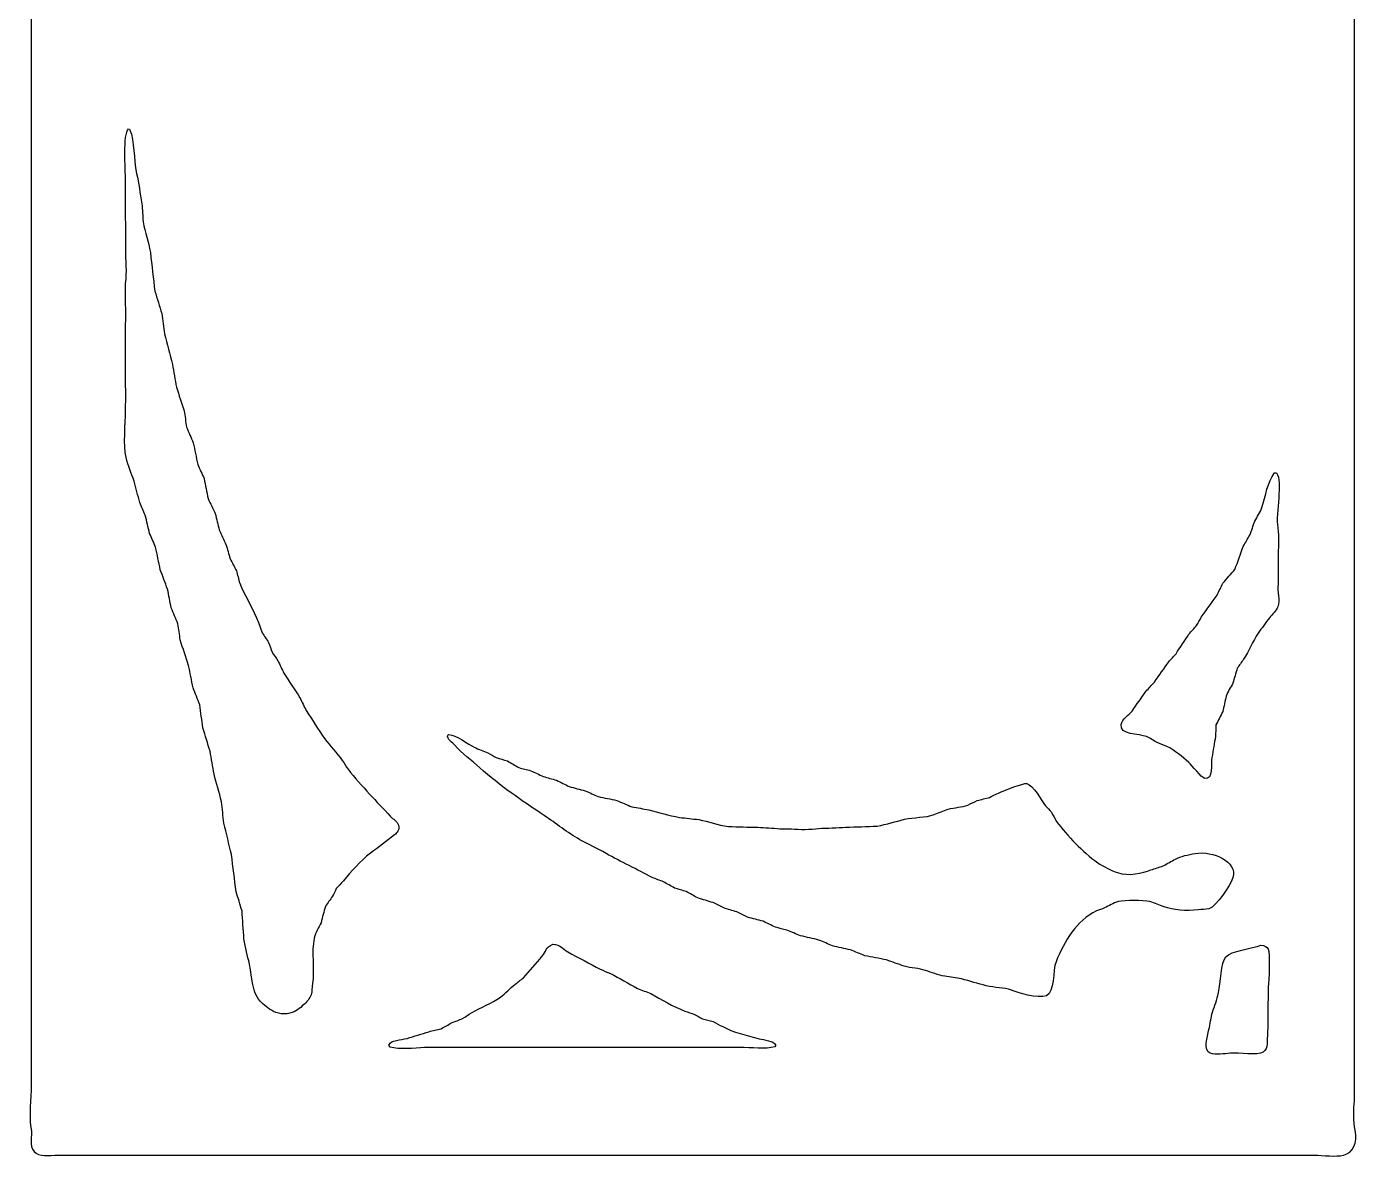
# Model space of a CAD drawing. Header units: centimetres. Extents: x 1.5 to 6, y -9 to 9.
# Drawn here: x 1.496 to 6.033, y -9.005 to -5.15 of the extents above; entities that cross this region are included whole.
import ezdxf

# ---------------------------------------------------------------- set-up
doc = ezdxf.new("R2010")
doc.units = ezdxf.units.CM
doc.header["$MEASUREMENT"] = 0
doc.layers.add('layer 1', color=7, linetype='Continuous')

msp = doc.modelspace()

# ---------------------------------------------------------------- linework, layer by layer
at = {"layer": 'layer 1', "color": 250}
for points, knots in [([(1.55539, 9.00077), (2.66767, 9.00027), (3.7987, 8.99838), (4.91831, 8.99838), (4.91831, 8.99838), (5.19152, 8.99838), (5.46481, 8.99838), (5.73802, 8.99838), (5.73802, 8.99838), (5.80322, 8.99864), (5.86845, 8.99891), (5.93365, 8.99917), (5.93365, 8.99917), (5.96712, 9.00377), (6.00047, 8.99846), (6.01421, 8.98243), (6.01421, 8.98243), (6.02938, 8.96472), (6.02784, 8.92939), (6.02306, 8.90188), (6.02306, 8.90188), (6.02335, 8.85776), (6.02365, 8.81363), (6.02394, 8.7695), (6.02394, 8.7695), (6.02394, 8.57813), (6.02394, 8.3867), (6.02394, 8.19532), (6.02394, 8.19532), (6.02394, 7.45348), (6.02394, 6.71142), (6.02394, 5.96957), (6.02394, 5.96957), (6.02394, 3.10545), (6.02394, 0.24263), (6.02394, -2.61363), (6.02394, -2.61363), (6.02394, -4.24195), (6.02394, -5.86423), (6.02394, -7.48858), (6.02394, -7.48858), (6.02394, -7.8716), (6.02394, -8.25473), (6.02394, -8.63774), (6.02394, -8.63774), (6.02394, -8.69569), (6.02394, -8.75365), (6.02394, -8.81159), (6.02394, -8.81159), (6.01868, -8.8429), (6.02048, -8.88223), (6.02571, -8.91207), (6.02571, -8.91207), (6.03332, -8.95546), (6.02056, -8.98884), (5.98588, -8.9974), (5.98588, -8.9974), (5.96028, -9.00372), (5.91661, -8.9974), (5.88585, -8.9974), (5.88585, -8.9974), (5.8112, -8.9974), (5.73654, -8.9974), (5.66189, -8.9974), (5.66189, -8.9974), (5.41966, -8.9974), (5.17736, -8.9974), (4.93513, -8.9974), (4.93513, -8.9974), (4.14914, -8.9974), (3.36292, -8.9974), (2.57693, -8.9974), (2.57693, -8.9974), (2.31346, -8.9974), (2.04991, -8.9974), (1.78644, -8.9974), (1.78644, -8.9974), (1.72595, -8.9974), (1.66545, -8.9974), (1.60497, -8.9974), (1.60497, -8.9974), (1.57066, -8.99745), (1.53893, -9.00482), (1.52176, -8.98464), (1.52176, -8.98464), (1.50356, -8.96327), (1.51658, -8.93562), (1.51113, -8.9033), (1.51113, -8.9033), (1.50317, -8.85604), (1.51202, -8.80871), (1.51202, -8.75816), (1.51202, -8.75816), (1.51202, -8.55642), (1.51202, -8.35462), (1.51202, -8.15288), (1.51202, -8.15288), (1.51202, -7.36957), (1.51202, -6.58603), (1.51202, -5.80272), (1.51202, -5.80272), (1.51202, -4.10401), (1.51202, -2.40479), (1.51202, -0.70607), (1.51202, -0.70607), (1.51143, -0.68348), (1.51084, -0.66088), (1.51025, -0.63829), (1.51025, -0.63829), (1.507, -0.62766), (1.50376, -0.61702), (1.50051, -0.60639), (1.50051, -0.60639), (1.50405, -0.59443), (1.50759, -0.58246), (1.51113, -0.5705), (1.51113, -0.5705), (1.51143, -0.55057), (1.51172, -0.53063), (1.51202, -0.51069), (1.51202, -0.51069), (1.51202, -0.43813), (1.51202, -0.36554), (1.51202, -0.29298), (1.51202, -0.29298), (1.51202, -0.00778), (1.51202, 0.2775), (1.51202, 0.56271), (1.51202, 0.56271), (1.51202, 1.44755), (1.51202, 2.33265), (1.51202, 3.21749), (1.51202, 3.21749), (1.51202, 4.68576), (1.51202, 6.15447), (1.51202, 7.62274), (1.51202, 7.62274), (1.51202, 7.96934), (1.51202, 8.31604), (1.51202, 8.66264), (1.51202, 8.66264), (1.51202, 8.70809), (1.51202, 8.75356), (1.51202, 8.79901), (1.51202, 8.79901), (1.50755, 8.82604), (1.50656, 8.85568), (1.51113, 8.88274), (1.51113, 8.88274), (1.51883, 8.92823), (1.49622, 8.97396), (1.53326, 8.99439), (1.53326, 8.99439), (1.54064, 8.99652), (1.54802, 8.99864), (1.55539, 9.00077)], [0, 0, 0, 0, 0.025, 0.025, 0.025, 0.025, 0.05, 0.05, 0.05, 0.05, 0.075, 0.075, 0.075, 0.075, 0.1, 0.1, 0.1, 0.1, 0.125, 0.125, 0.125, 0.125, 0.15, 0.15, 0.15, 0.15, 0.175, 0.175, 0.175, 0.175, 0.2, 0.2, 0.2, 0.2, 0.225, 0.225, 0.225, 0.225, 0.25, 0.25, 0.25, 0.25, 0.275, 0.275, 0.275, 0.275, 0.3, 0.3, 0.3, 0.3, 0.325, 0.325, 0.325, 0.325, 0.35, 0.35, 0.35, 0.35, 0.375, 0.375, 0.375, 0.375, 0.4, 0.4, 0.4, 0.4, 0.425, 0.425, 0.425, 0.425, 0.45, 0.45, 0.45, 0.45, 0.475, 0.475, 0.475, 0.475, 0.5, 0.5, 0.5, 0.5, 0.525, 0.525, 0.525, 0.525, 0.55, 0.55, 0.55, 0.55, 0.575, 0.575, 0.575, 0.575, 0.6, 0.6, 0.6, 0.6, 0.625, 0.625, 0.625, 0.625, 0.65, 0.65, 0.65, 0.65, 0.675, 0.675, 0.675, 0.675, 0.7, 0.7, 0.7, 0.7, 0.725, 0.725, 0.725, 0.725, 0.75, 0.75, 0.75, 0.75, 0.775, 0.775, 0.775, 0.775, 0.8, 0.8, 0.8, 0.8, 0.825, 0.825, 0.825, 0.825, 0.85, 0.85, 0.85, 0.85, 0.875, 0.875, 0.875, 0.875, 0.9, 0.9, 0.9, 0.9, 0.925, 0.925, 0.925, 0.925, 0.95, 0.95, 0.95, 0.95, 1, 1, 1, 1]), ([(1.84309, -5.49809), (1.82479, -5.51705), (1.83335, -5.63456), (1.83335, -5.67353), (1.83335, -5.67353), (1.83335, -5.7532), (1.83424, -5.82721), (1.83424, -5.9064), (1.83424, -5.9064), (1.83424, -5.94548), (1.83968, -5.98783), (1.83335, -6.02522), (1.83335, -6.02522), (1.83365, -6.06323), (1.83394, -6.10125), (1.83424, -6.13926), (1.83424, -6.13926), (1.83394, -6.15494), (1.83365, -6.17063), (1.83335, -6.18631), (1.83335, -6.18631), (1.83335, -6.22379), (1.83335, -6.26128), (1.83335, -6.29875), (1.83335, -6.29875), (1.83365, -6.33889), (1.83394, -6.37904), (1.83424, -6.41917), (1.83424, -6.41917), (1.83394, -6.43193), (1.83365, -6.44469), (1.83335, -6.45745), (1.83335, -6.45745), (1.83333, -6.5071), (1.8255, -6.57461), (1.83512, -6.61854), (1.83512, -6.61854), (1.84161, -6.64819), (1.85359, -6.67186), (1.86256, -6.69908), (1.86256, -6.69908), (1.86905, -6.72354), (1.87555, -6.748), (1.88204, -6.77245), (1.88204, -6.77245), (1.88823, -6.78681), (1.89443, -6.80116), (1.90063, -6.81552), (1.90063, -6.81552), (1.90564, -6.83625), (1.91066, -6.85699), (1.91568, -6.87772), (1.91568, -6.87772), (1.92246, -6.89313), (1.92925, -6.90856), (1.93604, -6.92397), (1.93604, -6.92397), (1.94135, -6.94975), (1.94666, -6.97554), (1.95197, -7.00133), (1.95197, -7.00133), (1.96023, -7.02339), (1.96849, -7.04546), (1.97675, -7.06752), (1.97675, -7.06752), (1.98089, -7.08878), (1.98502, -7.11005), (1.98915, -7.13131), (1.98915, -7.13131), (1.99682, -7.14939), (2.00449, -7.16747), (2.01216, -7.18554), (2.01216, -7.18554), (2.01482, -7.20388), (2.01748, -7.22223), (2.02013, -7.24057), (2.02013, -7.24057), (2.02843, -7.27045), (2.0405, -7.29879), (2.04846, -7.32749), (2.04846, -7.32749), (2.05347, -7.35301), (2.05849, -7.37853), (2.06351, -7.40405), (2.06351, -7.40405), (2.07118, -7.42319), (2.07885, -7.44233), (2.08652, -7.46147), (2.08652, -7.46147), (2.09006, -7.48778), (2.0936, -7.5141), (2.09714, -7.54042), (2.09714, -7.54042), (2.10541, -7.567), (2.11367, -7.59359), (2.12193, -7.62017), (2.12193, -7.62017), (2.12636, -7.64621), (2.13078, -7.67227), (2.13521, -7.69832), (2.13521, -7.69832), (2.14376, -7.72968), (2.15232, -7.76106), (2.16088, -7.79242), (2.16088, -7.79242), (2.16558, -7.81786), (2.16369, -7.8415), (2.16885, -7.86499), (2.16885, -7.86499), (2.1774, -7.90087), (2.18596, -7.93677), (2.19452, -7.97265), (2.19452, -7.97265), (2.19983, -8.01491), (2.20514, -8.05719), (2.21045, -8.09945), (2.21045, -8.09945), (2.21724, -8.12098), (2.22402, -8.14251), (2.23081, -8.16404), (2.23081, -8.16404), (2.23288, -8.19594), (2.23494, -8.22784), (2.23701, -8.25974), (2.23701, -8.25974), (2.24259, -8.29075), (2.24953, -8.31691), (2.2556, -8.34587), (2.2556, -8.34587), (2.27119, -8.4203), (2.26165, -8.45453), (2.31845, -8.49499), (2.31845, -8.49499), (2.33296, -8.50533), (2.35472, -8.51965), (2.38484, -8.51493), (2.38484, -8.51493), (2.4096, -8.51105), (2.42193, -8.50146), (2.43618, -8.48861), (2.43618, -8.48861), (2.44697, -8.47889), (2.45826, -8.46886), (2.46451, -8.45512), (2.46451, -8.45512), (2.47017, -8.44267), (2.4679, -8.43013), (2.4707, -8.41365), (2.4707, -8.41365), (2.47932, -8.36301), (2.46581, -8.30528), (2.4769, -8.25735), (2.4769, -8.25735), (2.48164, -8.23684), (2.49241, -8.22192), (2.49992, -8.20471), (2.49992, -8.20471), (2.50493, -8.18611), (2.50995, -8.1675), (2.51496, -8.14889), (2.51496, -8.14889), (2.52293, -8.13746), (2.5309, -8.12603), (2.53886, -8.1146), (2.53886, -8.1146), (2.54329, -8.10583), (2.54772, -8.09705), (2.55214, -8.08828), (2.55214, -8.08828), (2.56011, -8.07951), (2.56808, -8.07074), (2.57604, -8.06197), (2.57604, -8.06197), (2.6035, -8.02831), (2.63384, -7.99533), (2.66811, -7.96786), (2.66811, -7.96786), (2.69554, -7.94713), (2.72299, -7.92639), (2.75043, -7.90566), (2.75043, -7.90566), (2.75792, -7.89872), (2.76984, -7.88753), (2.76459, -7.87217), (2.76459, -7.87217), (2.75989, -7.85839), (2.74514, -7.85195), (2.73627, -7.84186), (2.73627, -7.84186), (2.7134, -7.81589), (2.68823, -7.79177), (2.66545, -7.7661), (2.66545, -7.7661), (2.64082, -7.73836), (2.61431, -7.71033), (2.59198, -7.68157), (2.59198, -7.68157), (2.58549, -7.67147), (2.57899, -7.66137), (2.5725, -7.65127), (2.5725, -7.65127), (2.55244, -7.62655), (2.53237, -7.60182), (2.51231, -7.5771), (2.51231, -7.5771), (2.49055, -7.54579), (2.47037, -7.51268), (2.44946, -7.48141), (2.44946, -7.48141), (2.44238, -7.46705), (2.43529, -7.4527), (2.42821, -7.43834), (2.42821, -7.43834), (2.41056, -7.41144), (2.39135, -7.3813), (2.37333, -7.35381), (2.37333, -7.35381), (2.36654, -7.33972), (2.35976, -7.32563), (2.35297, -7.31154), (2.35297, -7.31154), (2.34648, -7.30197), (2.33999, -7.2924), (2.3335, -7.28283), (2.3335, -7.28283), (2.32936, -7.27167), (2.32523, -7.2605), (2.3211, -7.24934), (2.3211, -7.24934), (2.31402, -7.23844), (2.30694, -7.22754), (2.29986, -7.21664), (2.29986, -7.21664), (2.29337, -7.19937), (2.28687, -7.18209), (2.28038, -7.16481), (2.28038, -7.16481), (2.26257, -7.12767), (2.23914, -7.08538), (2.22284, -7.04758), (2.22284, -7.04758), (2.21901, -7.03323), (2.21517, -7.01887), (2.21134, -7.00452), (2.21134, -7.00452), (2.20426, -6.99096), (2.19717, -6.9774), (2.19009, -6.96385), (2.19009, -6.96385), (2.18537, -6.94763), (2.18065, -6.93141), (2.17593, -6.9152), (2.17593, -6.9152), (2.16826, -6.89872), (2.16058, -6.88224), (2.15291, -6.86576), (2.15291, -6.86576), (2.14849, -6.84715), (2.14406, -6.82854), (2.13963, -6.80993), (2.13963, -6.80993), (2.13137, -6.79292), (2.12311, -6.77591), (2.11485, -6.75889), (2.11485, -6.75889), (2.11042, -6.73604), (2.106, -6.71317), (2.10157, -6.69031), (2.10157, -6.69031), (2.09419, -6.67436), (2.08682, -6.65841), (2.07944, -6.64246), (2.07944, -6.64246), (2.07442, -6.61774), (2.06941, -6.59302), (2.06439, -6.5683), (2.06439, -6.5683), (2.05672, -6.55076), (2.04905, -6.53321), (2.04138, -6.51567), (2.04138, -6.51567), (2.03872, -6.49679), (2.03606, -6.47792), (2.03341, -6.45904), (2.03341, -6.45904), (2.02456, -6.43247), (2.0157, -6.40588), (2.00685, -6.3793), (2.00685, -6.3793), (2.00243, -6.35325), (1.998, -6.32719), (1.99357, -6.30115), (1.99357, -6.30115), (1.98443, -6.26633), (1.97528, -6.2315), (1.96613, -6.19668), (1.96613, -6.19668), (1.96318, -6.17382), (1.96023, -6.15095), (1.95728, -6.12809), (1.95728, -6.12809), (1.94931, -6.10258), (1.94135, -6.07705), (1.93338, -6.05154), (1.93338, -6.05154), (1.92836, -6.00768), (1.92335, -5.96381), (1.91833, -5.91995), (1.91833, -5.91995), (1.91101, -5.88141), (1.90073, -5.85205), (1.89355, -5.81548), (1.89355, -5.81548), (1.89207, -5.79475), (1.89059, -5.77401), (1.88912, -5.75328), (1.88912, -5.75328), (1.88291, -5.7179), (1.87859, -5.68197), (1.87141, -5.65041), (1.87141, -5.65041), (1.85971, -5.59889), (1.86586, -5.54236), (1.84751, -5.49968), (1.84751, -5.49968), (1.84604, -5.49915), (1.84456, -5.49862), (1.84309, -5.49809)], [0, 0, 0, 0, 0.0120482, 0.0120482, 0.0120482, 0.0120482, 0.0240964, 0.0240964, 0.0240964, 0.0240964, 0.0361446, 0.0361446, 0.0361446, 0.0361446, 0.0481928, 0.0481928, 0.0481928, 0.0481928, 0.060241, 0.060241, 0.060241, 0.060241, 0.0722892, 0.0722892, 0.0722892, 0.0722892, 0.0843373, 0.0843373, 0.0843373, 0.0843373, 0.0963855, 0.0963855, 0.0963855, 0.0963855, 0.1084337, 0.1084337, 0.1084337, 0.1084337, 0.1204819, 0.1204819, 0.1204819, 0.1204819, 0.1325301, 0.1325301, 0.1325301, 0.1325301, 0.1445783, 0.1445783, 0.1445783, 0.1445783, 0.1566265, 0.1566265, 0.1566265, 0.1566265, 0.1686747, 0.1686747, 0.1686747, 0.1686747, 0.1807229, 0.1807229, 0.1807229, 0.1807229, 0.1927711, 0.1927711, 0.1927711, 0.1927711, 0.2048193, 0.2048193, 0.2048193, 0.2048193, 0.2168675, 0.2168675, 0.2168675, 0.2168675, 0.2289157, 0.2289157, 0.2289157, 0.2289157, 0.2409639, 0.2409639, 0.2409639, 0.2409639, 0.253012, 0.253012, 0.253012, 0.253012, 0.2650602, 0.2650602, 0.2650602, 0.2650602, 0.2771084, 0.2771084, 0.2771084, 0.2771084, 0.2891566, 0.2891566, 0.2891566, 0.2891566, 0.3012048, 0.3012048, 0.3012048, 0.3012048, 0.313253, 0.313253, 0.313253, 0.313253, 0.3253012, 0.3253012, 0.3253012, 0.3253012, 0.3373494, 0.3373494, 0.3373494, 0.3373494, 0.3493976, 0.3493976, 0.3493976, 0.3493976, 0.3614458, 0.3614458, 0.3614458, 0.3614458, 0.373494, 0.373494, 0.373494, 0.373494, 0.3855422, 0.3855422, 0.3855422, 0.3855422, 0.3975904, 0.3975904, 0.3975904, 0.3975904, 0.4096386, 0.4096386, 0.4096386, 0.4096386, 0.4216867, 0.4216867, 0.4216867, 0.4216867, 0.4337349, 0.4337349, 0.4337349, 0.4337349, 0.4457831, 0.4457831, 0.4457831, 0.4457831, 0.4578313, 0.4578313, 0.4578313, 0.4578313, 0.4698795, 0.4698795, 0.4698795, 0.4698795, 0.4819277, 0.4819277, 0.4819277, 0.4819277, 0.4939759, 0.4939759, 0.4939759, 0.4939759, 0.5060241, 0.5060241, 0.5060241, 0.5060241, 0.5180723, 0.5180723, 0.5180723, 0.5180723, 0.5301205, 0.5301205, 0.5301205, 0.5301205, 0.5421687, 0.5421687, 0.5421687, 0.5421687, 0.5542169, 0.5542169, 0.5542169, 0.5542169, 0.5662651, 0.5662651, 0.5662651, 0.5662651, 0.5783133, 0.5783133, 0.5783133, 0.5783133, 0.5903614, 0.5903614, 0.5903614, 0.5903614, 0.6024096, 0.6024096, 0.6024096, 0.6024096, 0.6144578, 0.6144578, 0.6144578, 0.6144578, 0.626506, 0.626506, 0.626506, 0.626506, 0.6385542, 0.6385542, 0.6385542, 0.6385542, 0.6506024, 0.6506024, 0.6506024, 0.6506024, 0.6626506, 0.6626506, 0.6626506, 0.6626506, 0.6746988, 0.6746988, 0.6746988, 0.6746988, 0.686747, 0.686747, 0.686747, 0.686747, 0.6987952, 0.6987952, 0.6987952, 0.6987952, 0.7108434, 0.7108434, 0.7108434, 0.7108434, 0.7228916, 0.7228916, 0.7228916, 0.7228916, 0.7349398, 0.7349398, 0.7349398, 0.7349398, 0.746988, 0.746988, 0.746988, 0.746988, 0.7590361, 0.7590361, 0.7590361, 0.7590361, 0.7710843, 0.7710843, 0.7710843, 0.7710843, 0.7831325, 0.7831325, 0.7831325, 0.7831325, 0.7951807, 0.7951807, 0.7951807, 0.7951807, 0.8072289, 0.8072289, 0.8072289, 0.8072289, 0.8192771, 0.8192771, 0.8192771, 0.8192771, 0.8313253, 0.8313253, 0.8313253, 0.8313253, 0.8433735, 0.8433735, 0.8433735, 0.8433735, 0.8554217, 0.8554217, 0.8554217, 0.8554217, 0.8674699, 0.8674699, 0.8674699, 0.8674699, 0.8795181, 0.8795181, 0.8795181, 0.8795181, 0.8915663, 0.8915663, 0.8915663, 0.8915663, 0.9036145, 0.9036145, 0.9036145, 0.9036145, 0.9156627, 0.9156627, 0.9156627, 0.9156627, 0.9277108, 0.9277108, 0.9277108, 0.9277108, 0.939759, 0.939759, 0.939759, 0.939759, 0.9518072, 0.9518072, 0.9518072, 0.9518072, 0.9638554, 0.9638554, 0.9638554, 0.9638554, 0.9759036, 0.9759036, 0.9759036, 0.9759036, 1, 1, 1, 1]), ([(5.75041, -6.67117), (5.72639, -6.70161), (5.72127, -6.75009), (5.70792, -6.7892), (5.70792, -6.7892), (5.70204, -6.80642), (5.69141, -6.82029), (5.68402, -6.83545), (5.68402, -6.83545), (5.67812, -6.8514), (5.67222, -6.86735), (5.66632, -6.8833), (5.66632, -6.8833), (5.65894, -6.89606), (5.65156, -6.90882), (5.64419, -6.92158), (5.64419, -6.92158), (5.63475, -6.94789), (5.6253, -6.97422), (5.61586, -7.00053), (5.61586, -7.00053), (5.60229, -7.01595), (5.58871, -7.03137), (5.57514, -7.04678), (5.57514, -7.04678), (5.56835, -7.06034), (5.56157, -7.0739), (5.55478, -7.08745), (5.55478, -7.08745), (5.53678, -7.1127), (5.51878, -7.13796), (5.50078, -7.16321), (5.50078, -7.16321), (5.49547, -7.17278), (5.49016, -7.18235), (5.48485, -7.19192), (5.48485, -7.19192), (5.47629, -7.20149), (5.46773, -7.21106), (5.45918, -7.22063), (5.45918, -7.22063), (5.44443, -7.24296), (5.42967, -7.26529), (5.41492, -7.28762), (5.41492, -7.28762), (5.40666, -7.29692), (5.39839, -7.30623), (5.39013, -7.31553), (5.39013, -7.31553), (5.3739, -7.33839), (5.35767, -7.36126), (5.34144, -7.38411), (5.34144, -7.38411), (5.33171, -7.39475), (5.32197, -7.40538), (5.31223, -7.41601), (5.31223, -7.41601), (5.2966, -7.43834), (5.28095, -7.46067), (5.26532, -7.483), (5.26532, -7.483), (5.25394, -7.4975), (5.23207, -7.509), (5.22814, -7.52925), (5.22814, -7.52925), (5.22145, -7.56372), (5.28846, -7.56118), (5.314, -7.56993), (5.314, -7.56993), (5.32806, -7.57474), (5.33829, -7.58412), (5.3503, -7.59066), (5.3503, -7.59066), (5.36151, -7.59491), (5.37272, -7.59917), (5.38393, -7.60342), (5.38393, -7.60342), (5.41109, -7.61755), (5.43659, -7.63889), (5.45829, -7.65844), (5.45829, -7.65844), (5.4687, -7.66783), (5.5025, -7.71075), (5.51229, -7.71267), (5.51229, -7.71267), (5.54303, -7.71871), (5.53331, -7.6621), (5.53708, -7.6417), (5.53708, -7.6417), (5.54189, -7.6156), (5.54521, -7.59336), (5.54947, -7.56993), (5.54947, -7.56993), (5.55006, -7.55664), (5.55065, -7.54334), (5.55124, -7.53005), (5.55124, -7.53005), (5.55891, -7.5149), (5.56658, -7.49975), (5.57426, -7.4846), (5.57426, -7.4846), (5.57809, -7.46732), (5.58193, -7.45004), (5.58576, -7.43276), (5.58576, -7.43276), (5.59094, -7.41593), (5.60198, -7.40318), (5.60878, -7.3881), (5.60878, -7.3881), (5.61379, -7.37109), (5.61881, -7.35407), (5.62383, -7.33706), (5.62383, -7.33706), (5.63091, -7.32696), (5.63799, -7.31686), (5.64507, -7.30676), (5.64507, -7.30676), (5.66439, -7.27736), (5.67575, -7.24598), (5.69553, -7.21744), (5.69553, -7.21744), (5.70739, -7.20034), (5.72024, -7.18183), (5.73359, -7.16481), (5.73359, -7.16481), (5.74305, -7.15275), (5.75603, -7.14268), (5.76192, -7.12733), (5.76192, -7.12733), (5.7707, -7.10444), (5.75869, -7.0761), (5.76281, -7.05077), (5.76281, -7.05077), (5.76281, -7.02153), (5.76281, -6.99229), (5.76281, -6.96305), (5.76281, -6.96305), (5.76281, -6.92817), (5.76777, -6.89102), (5.76192, -6.85778), (5.76192, -6.85778), (5.75335, -6.80905), (5.78024, -6.7001), (5.75749, -6.67117), (5.75749, -6.67117), (5.75513, -6.67117), (5.75277, -6.67117), (5.75041, -6.67117)], [0, 0, 0, 0, 0.0263158, 0.0263158, 0.0263158, 0.0263158, 0.0526316, 0.0526316, 0.0526316, 0.0526316, 0.0789474, 0.0789474, 0.0789474, 0.0789474, 0.1052632, 0.1052632, 0.1052632, 0.1052632, 0.1315789, 0.1315789, 0.1315789, 0.1315789, 0.1578947, 0.1578947, 0.1578947, 0.1578947, 0.1842105, 0.1842105, 0.1842105, 0.1842105, 0.2105263, 0.2105263, 0.2105263, 0.2105263, 0.2368421, 0.2368421, 0.2368421, 0.2368421, 0.2631579, 0.2631579, 0.2631579, 0.2631579, 0.2894737, 0.2894737, 0.2894737, 0.2894737, 0.3157895, 0.3157895, 0.3157895, 0.3157895, 0.3421053, 0.3421053, 0.3421053, 0.3421053, 0.3684211, 0.3684211, 0.3684211, 0.3684211, 0.3947368, 0.3947368, 0.3947368, 0.3947368, 0.4210526, 0.4210526, 0.4210526, 0.4210526, 0.4473684, 0.4473684, 0.4473684, 0.4473684, 0.4736842, 0.4736842, 0.4736842, 0.4736842, 0.5, 0.5, 0.5, 0.5, 0.5263158, 0.5263158, 0.5263158, 0.5263158, 0.5526316, 0.5526316, 0.5526316, 0.5526316, 0.5789474, 0.5789474, 0.5789474, 0.5789474, 0.6052632, 0.6052632, 0.6052632, 0.6052632, 0.6315789, 0.6315789, 0.6315789, 0.6315789, 0.6578947, 0.6578947, 0.6578947, 0.6578947, 0.6842105, 0.6842105, 0.6842105, 0.6842105, 0.7105263, 0.7105263, 0.7105263, 0.7105263, 0.7368421, 0.7368421, 0.7368421, 0.7368421, 0.7631579, 0.7631579, 0.7631579, 0.7631579, 0.7894737, 0.7894737, 0.7894737, 0.7894737, 0.8157895, 0.8157895, 0.8157895, 0.8157895, 0.8421053, 0.8421053, 0.8421053, 0.8421053, 0.8684211, 0.8684211, 0.8684211, 0.8684211, 0.8947368, 0.8947368, 0.8947368, 0.8947368, 0.9210526, 0.9210526, 0.9210526, 0.9210526, 0.9473684, 0.9473684, 0.9473684, 0.9473684, 1, 1, 1, 1]), ([(2.93544, -7.56275), (2.93355, -7.56417), (2.93329, -7.56383), (2.9319, -7.56594), (2.9319, -7.56594), (2.92786, -7.57749), (2.94963, -7.59242), (2.9558, -7.59943), (2.9558, -7.59943), (2.98111, -7.62821), (3.01301, -7.65102), (3.04166, -7.67679), (3.04166, -7.67679), (3.10896, -7.73729), (3.18397, -7.78759), (3.2612, -7.83947), (3.2612, -7.83947), (3.30094, -7.86617), (3.34002, -7.89759), (3.38247, -7.92161), (3.38247, -7.92161), (3.41258, -7.93865), (3.44175, -7.9517), (3.47188, -7.96866), (3.47188, -7.96866), (3.52177, -7.99676), (3.5787, -8.02398), (3.62945, -8.0508), (3.62945, -8.0508), (3.64213, -8.05559), (3.65482, -8.06037), (3.66751, -8.06516), (3.66751, -8.06516), (3.6802, -8.07233), (3.69289, -8.07951), (3.70557, -8.08669), (3.70557, -8.08669), (3.71885, -8.09067), (3.73213, -8.09466), (3.74541, -8.09865), (3.74541, -8.09865), (3.75839, -8.10583), (3.77138, -8.11301), (3.78436, -8.12018), (3.78436, -8.12018), (3.80176, -8.1255), (3.81918, -8.13082), (3.83658, -8.13613), (3.83658, -8.13613), (3.84868, -8.14224), (3.86078, -8.14836), (3.87288, -8.15447), (3.87288, -8.15447), (3.88763, -8.15899), (3.90239, -8.16351), (3.91714, -8.16803), (3.91714, -8.16803), (3.92953, -8.17414), (3.94193, -8.18026), (3.95432, -8.18637), (3.95432, -8.18637), (3.97202, -8.19089), (3.98973, -8.19541), (4.00743, -8.19993), (4.00743, -8.19993), (4.0213, -8.20657), (4.03517, -8.21322), (4.04904, -8.21987), (4.04904, -8.21987), (4.06202, -8.22332), (4.075, -8.22678), (4.08798, -8.23023), (4.08798, -8.23023), (4.10362, -8.23661), (4.11926, -8.24299), (4.1349, -8.24937), (4.1349, -8.24937), (4.15585, -8.25416), (4.1768, -8.25894), (4.19775, -8.26373), (4.19775, -8.26373), (4.21309, -8.27037), (4.22844, -8.27702), (4.24378, -8.28366), (4.24378, -8.28366), (4.26414, -8.28818), (4.2845, -8.2927), (4.30486, -8.29722), (4.30486, -8.29722), (4.32109, -8.30387), (4.33732, -8.31051), (4.35355, -8.31716), (4.35355, -8.31716), (4.37833, -8.32194), (4.40312, -8.32673), (4.42791, -8.33151), (4.42791, -8.33151), (4.44797, -8.33869), (4.46804, -8.34587), (4.4881, -8.35304), (4.4881, -8.35304), (4.51186, -8.35946), (4.53872, -8.35973), (4.56069, -8.3674), (4.56069, -8.3674), (4.58158, -8.37469), (4.6031, -8.3823), (4.62708, -8.38734), (4.62708, -8.38734), (4.64596, -8.39026), (4.66485, -8.39318), (4.68373, -8.39611), (4.68373, -8.39611), (4.71176, -8.40408), (4.7398, -8.41206), (4.76783, -8.42003), (4.76783, -8.42003), (4.79662, -8.42657), (4.82893, -8.42554), (4.85369, -8.43439), (4.85369, -8.43439), (4.87489, -8.44196), (4.94354, -8.46556), (4.9732, -8.45353), (4.9732, -8.45353), (5.00152, -8.44203), (4.99427, -8.36712), (5.00595, -8.33789), (5.00595, -8.33789), (5.03447, -8.26652), (5.07474, -8.19866), (5.14404, -8.16404), (5.14404, -8.16404), (5.15289, -8.16085), (5.16175, -8.15766), (5.1706, -8.15447), (5.1706, -8.15447), (5.18628, -8.14746), (5.20042, -8.13767), (5.2184, -8.13294), (5.2184, -8.13294), (5.2409, -8.12702), (5.30231, -8.12804), (5.32551, -8.13294), (5.32551, -8.13294), (5.34383, -8.13681), (5.35827, -8.14484), (5.3742, -8.15049), (5.3742, -8.15049), (5.40311, -8.16074), (5.45189, -8.16647), (5.49016, -8.16085), (5.49016, -8.16085), (5.50255, -8.15979), (5.51495, -8.15873), (5.52734, -8.15766), (5.52734, -8.15766), (5.55317, -8.14852), (5.60053, -8.07791), (5.60878, -8.0508), (5.60878, -8.0508), (5.62525, -7.99668), (5.54091, -7.95829), (5.48042, -7.96866), (5.48042, -7.96866), (5.45666, -7.97273), (5.43152, -7.9781), (5.41315, -7.9878), (5.41315, -7.9878), (5.39928, -7.99551), (5.38541, -8.00322), (5.37154, -8.01093), (5.37154, -8.01093), (5.35738, -8.01545), (5.34321, -8.01997), (5.32905, -8.02448), (5.32905, -8.02448), (5.30097, -8.03519), (5.25411, -8.04757), (5.21574, -8.03405), (5.21574, -8.03405), (5.19374, -8.0263), (5.16649, -8.01338), (5.14847, -8.00056), (5.14847, -8.00056), (5.09326, -7.96127), (5.04773, -7.91058), (5.00683, -7.85861), (5.00683, -7.85861), (5.00123, -7.84824), (4.99562, -7.83788), (4.99002, -7.82751), (4.99002, -7.82751), (4.98352, -7.82033), (4.97703, -7.81315), (4.97054, -7.80598), (4.97054, -7.80598), (4.95595, -7.78883), (4.92834, -7.73537), (4.90592, -7.73022), (4.90592, -7.73022), (4.89513, -7.72774), (4.82952, -7.75417), (4.81917, -7.75893), (4.81917, -7.75893), (4.80589, -7.76504), (4.79261, -7.77115), (4.77934, -7.77727), (4.77934, -7.77727), (4.76517, -7.78099), (4.75101, -7.78471), (4.73685, -7.78843), (4.73685, -7.78843), (4.72622, -7.79348), (4.7156, -7.79854), (4.70498, -7.80358), (4.70498, -7.80358), (4.68458, -7.81106), (4.65997, -7.81179), (4.6377, -7.81794), (4.6377, -7.81794), (4.62177, -7.82405), (4.60583, -7.83017), (4.5899, -7.83628), (4.5899, -7.83628), (4.56081, -7.84662), (4.52141, -7.84491), (4.48899, -7.85223), (4.48899, -7.85223), (4.45771, -7.85929), (4.42981, -7.86927), (4.39604, -7.87536), (4.39604, -7.87536), (4.36063, -7.87669), (4.32522, -7.87802), (4.28981, -7.87934), (4.28981, -7.87934), (4.25854, -7.88067), (4.22726, -7.882), (4.19598, -7.88333), (4.19598, -7.88333), (4.16978, -7.88706), (4.13069, -7.88804), (4.10392, -7.88413), (4.10392, -7.88413), (4.09064, -7.88413), (4.07736, -7.88413), (4.06408, -7.88413), (4.06408, -7.88413), (4.03901, -7.88253), (4.01392, -7.88094), (3.98884, -7.87934), (3.98884, -7.87934), (3.9558, -7.87855), (3.92274, -7.87775), (3.8897, -7.87695), (3.8897, -7.87695), (3.85084, -7.87115), (3.82246, -7.86029), (3.7879, -7.85303), (3.7879, -7.85303), (3.76607, -7.85064), (3.74423, -7.84824), (3.72239, -7.84585), (3.72239, -7.84585), (3.684, -7.83829), (3.65121, -7.82873), (3.61794, -7.81953), (3.61794, -7.81953), (3.59847, -7.81634), (3.57899, -7.81315), (3.55951, -7.80996), (3.55951, -7.80996), (3.5424, -7.80252), (3.52528, -7.79508), (3.50817, -7.78764), (3.50817, -7.78764), (3.48722, -7.78338), (3.46627, -7.77913), (3.44532, -7.77488), (3.44532, -7.77488), (3.43027, -7.76823), (3.41522, -7.76158), (3.40018, -7.75494), (3.40018, -7.75494), (3.38218, -7.75015), (3.36418, -7.74537), (3.34618, -7.74058), (3.34618, -7.74058), (3.33172, -7.73341), (3.31726, -7.72623), (3.3028, -7.71905), (3.3028, -7.71905), (3.28776, -7.7148), (3.2727, -7.71055), (3.25766, -7.70629), (3.25766, -7.70629), (3.24349, -7.69965), (3.22933, -7.693), (3.21517, -7.68636), (3.21517, -7.68636), (3.20159, -7.6829), (3.18802, -7.67944), (3.17445, -7.67599), (3.17445, -7.67599), (3.16146, -7.66828), (3.14848, -7.66057), (3.1355, -7.65286), (3.1355, -7.65286), (3.12281, -7.64914), (3.11012, -7.64542), (3.09743, -7.6417), (3.09743, -7.6417), (3.08799, -7.63638), (3.07855, -7.63106), (3.06911, -7.62575), (3.06911, -7.62575), (3.05347, -7.61937), (3.03783, -7.61299), (3.02219, -7.60661), (3.02219, -7.60661), (3.0022, -7.59569), (2.96044, -7.56543), (2.93544, -7.56275)], [0, 0, 0, 0, 0.0121951, 0.0121951, 0.0121951, 0.0121951, 0.0243902, 0.0243902, 0.0243902, 0.0243902, 0.0365854, 0.0365854, 0.0365854, 0.0365854, 0.0487805, 0.0487805, 0.0487805, 0.0487805, 0.0609756, 0.0609756, 0.0609756, 0.0609756, 0.0731707, 0.0731707, 0.0731707, 0.0731707, 0.0853659, 0.0853659, 0.0853659, 0.0853659, 0.097561, 0.097561, 0.097561, 0.097561, 0.1097561, 0.1097561, 0.1097561, 0.1097561, 0.1219512, 0.1219512, 0.1219512, 0.1219512, 0.1341463, 0.1341463, 0.1341463, 0.1341463, 0.1463415, 0.1463415, 0.1463415, 0.1463415, 0.1585366, 0.1585366, 0.1585366, 0.1585366, 0.1707317, 0.1707317, 0.1707317, 0.1707317, 0.1829268, 0.1829268, 0.1829268, 0.1829268, 0.195122, 0.195122, 0.195122, 0.195122, 0.2073171, 0.2073171, 0.2073171, 0.2073171, 0.2195122, 0.2195122, 0.2195122, 0.2195122, 0.2317073, 0.2317073, 0.2317073, 0.2317073, 0.2439024, 0.2439024, 0.2439024, 0.2439024, 0.2560976, 0.2560976, 0.2560976, 0.2560976, 0.2682927, 0.2682927, 0.2682927, 0.2682927, 0.2804878, 0.2804878, 0.2804878, 0.2804878, 0.2926829, 0.2926829, 0.2926829, 0.2926829, 0.304878, 0.304878, 0.304878, 0.304878, 0.3170732, 0.3170732, 0.3170732, 0.3170732, 0.3292683, 0.3292683, 0.3292683, 0.3292683, 0.3414634, 0.3414634, 0.3414634, 0.3414634, 0.3536585, 0.3536585, 0.3536585, 0.3536585, 0.3658537, 0.3658537, 0.3658537, 0.3658537, 0.3780488, 0.3780488, 0.3780488, 0.3780488, 0.3902439, 0.3902439, 0.3902439, 0.3902439, 0.402439, 0.402439, 0.402439, 0.402439, 0.4146341, 0.4146341, 0.4146341, 0.4146341, 0.4268293, 0.4268293, 0.4268293, 0.4268293, 0.4390244, 0.4390244, 0.4390244, 0.4390244, 0.4512195, 0.4512195, 0.4512195, 0.4512195, 0.4634146, 0.4634146, 0.4634146, 0.4634146, 0.4756098, 0.4756098, 0.4756098, 0.4756098, 0.4878049, 0.4878049, 0.4878049, 0.4878049, 0.5, 0.5, 0.5, 0.5, 0.5121951, 0.5121951, 0.5121951, 0.5121951, 0.5243902, 0.5243902, 0.5243902, 0.5243902, 0.5365854, 0.5365854, 0.5365854, 0.5365854, 0.5487805, 0.5487805, 0.5487805, 0.5487805, 0.5609756, 0.5609756, 0.5609756, 0.5609756, 0.5731707, 0.5731707, 0.5731707, 0.5731707, 0.5853659, 0.5853659, 0.5853659, 0.5853659, 0.597561, 0.597561, 0.597561, 0.597561, 0.6097561, 0.6097561, 0.6097561, 0.6097561, 0.6219512, 0.6219512, 0.6219512, 0.6219512, 0.6341463, 0.6341463, 0.6341463, 0.6341463, 0.6463415, 0.6463415, 0.6463415, 0.6463415, 0.6585366, 0.6585366, 0.6585366, 0.6585366, 0.6707317, 0.6707317, 0.6707317, 0.6707317, 0.6829268, 0.6829268, 0.6829268, 0.6829268, 0.695122, 0.695122, 0.695122, 0.695122, 0.7073171, 0.7073171, 0.7073171, 0.7073171, 0.7195122, 0.7195122, 0.7195122, 0.7195122, 0.7317073, 0.7317073, 0.7317073, 0.7317073, 0.7439024, 0.7439024, 0.7439024, 0.7439024, 0.7560976, 0.7560976, 0.7560976, 0.7560976, 0.7682927, 0.7682927, 0.7682927, 0.7682927, 0.7804878, 0.7804878, 0.7804878, 0.7804878, 0.7926829, 0.7926829, 0.7926829, 0.7926829, 0.804878, 0.804878, 0.804878, 0.804878, 0.8170732, 0.8170732, 0.8170732, 0.8170732, 0.8292683, 0.8292683, 0.8292683, 0.8292683, 0.8414634, 0.8414634, 0.8414634, 0.8414634, 0.8536585, 0.8536585, 0.8536585, 0.8536585, 0.8658537, 0.8658537, 0.8658537, 0.8658537, 0.8780488, 0.8780488, 0.8780488, 0.8780488, 0.8902439, 0.8902439, 0.8902439, 0.8902439, 0.902439, 0.902439, 0.902439, 0.902439, 0.9146341, 0.9146341, 0.9146341, 0.9146341, 0.9268293, 0.9268293, 0.9268293, 0.9268293, 0.9390244, 0.9390244, 0.9390244, 0.9390244, 0.9512195, 0.9512195, 0.9512195, 0.9512195, 0.9634146, 0.9634146, 0.9634146, 0.9634146, 0.9756098, 0.9756098, 0.9756098, 0.9756098, 1, 1, 1, 1]), ([(3.29041, -8.27808), (3.2642, -8.28965), (3.26841, -8.30095), (3.25323, -8.32035), (3.25323, -8.32035), (3.234, -8.34491), (3.21122, -8.36886), (3.19038, -8.39212), (3.19038, -8.39212), (3.18064, -8.39983), (3.17091, -8.40754), (3.16117, -8.41525), (3.16117, -8.41525), (3.14365, -8.42802), (3.12959, -8.4457), (3.1116, -8.45831), (3.1116, -8.45831), (3.08089, -8.47983), (3.04658, -8.49311), (3.01245, -8.51174), (3.01245, -8.51174), (3.00242, -8.51839), (2.99239, -8.52503), (2.98236, -8.53168), (2.98236, -8.53168), (2.96996, -8.53646), (2.95757, -8.54125), (2.94518, -8.54603), (2.94518, -8.54603), (2.93338, -8.55268), (2.92157, -8.55932), (2.90977, -8.56597), (2.90977, -8.56597), (2.89561, -8.56942), (2.88144, -8.57288), (2.86728, -8.57634), (2.86728, -8.57634), (2.84279, -8.58404), (2.81829, -8.59175), (2.79381, -8.59946), (2.79381, -8.59946), (2.77092, -8.60471), (2.73964, -8.60369), (2.73096, -8.62179), (2.73096, -8.62179), (2.73243, -8.62418), (2.73391, -8.62658), (2.73538, -8.62897), (2.73538, -8.62897), (2.7655, -8.63709), (2.81826, -8.63439), (2.85223, -8.62977), (2.85223, -8.62977), (2.91065, -8.62977), (2.96908, -8.62977), (3.0275, -8.62977), (3.0275, -8.62977), (3.24465, -8.62977), (3.46187, -8.62977), (3.67902, -8.62977), (3.67902, -8.62977), (3.76424, -8.62977), (3.84331, -8.62976), (3.92688, -8.62977), (3.92688, -8.62977), (3.96731, -8.62977), (4.01525, -8.63754), (4.04726, -8.62737), (4.04726, -8.62737), (4.04864, -8.62483), (4.04978, -8.62351), (4.04904, -8.62099), (4.04904, -8.62099), (4.04356, -8.60688), (4.01015, -8.60448), (3.99327, -8.60026), (3.99327, -8.60026), (3.95117, -8.58975), (3.90465, -8.57759), (3.86934, -8.55879), (3.86934, -8.55879), (3.85842, -8.55321), (3.8475, -8.54763), (3.83658, -8.54205), (3.83658, -8.54205), (3.82449, -8.53886), (3.81239, -8.53567), (3.80029, -8.53248), (3.80029, -8.53248), (3.79144, -8.52742), (3.78259, -8.52237), (3.77374, -8.51732), (3.77374, -8.51732), (3.76252, -8.5136), (3.75131, -8.50988), (3.7401, -8.50616), (3.7401, -8.50616), (3.69972, -8.49008), (3.66086, -8.4659), (3.62413, -8.44635), (3.62413, -8.44635), (3.60909, -8.4405), (3.59404, -8.43465), (3.57899, -8.4288), (3.57899, -8.4288), (3.5487, -8.41265), (3.51665, -8.39356), (3.48693, -8.37777), (3.48693, -8.37777), (3.47512, -8.37298), (3.46332, -8.3682), (3.45152, -8.36341), (3.45152, -8.36341), (3.41546, -8.34349), (3.37843, -8.32472), (3.34175, -8.3044), (3.34175, -8.3044), (3.32521, -8.29523), (3.3166, -8.27848), (3.29041, -8.27808)], [0, 0, 0, 0, 0.0322581, 0.0322581, 0.0322581, 0.0322581, 0.0645161, 0.0645161, 0.0645161, 0.0645161, 0.0967742, 0.0967742, 0.0967742, 0.0967742, 0.1290323, 0.1290323, 0.1290323, 0.1290323, 0.1612903, 0.1612903, 0.1612903, 0.1612903, 0.1935484, 0.1935484, 0.1935484, 0.1935484, 0.2258065, 0.2258065, 0.2258065, 0.2258065, 0.2580645, 0.2580645, 0.2580645, 0.2580645, 0.2903226, 0.2903226, 0.2903226, 0.2903226, 0.3225806, 0.3225806, 0.3225806, 0.3225806, 0.3548387, 0.3548387, 0.3548387, 0.3548387, 0.3870968, 0.3870968, 0.3870968, 0.3870968, 0.4193548, 0.4193548, 0.4193548, 0.4193548, 0.4516129, 0.4516129, 0.4516129, 0.4516129, 0.483871, 0.483871, 0.483871, 0.483871, 0.516129, 0.516129, 0.516129, 0.516129, 0.5483871, 0.5483871, 0.5483871, 0.5483871, 0.5806452, 0.5806452, 0.5806452, 0.5806452, 0.6129032, 0.6129032, 0.6129032, 0.6129032, 0.6451613, 0.6451613, 0.6451613, 0.6451613, 0.6774194, 0.6774194, 0.6774194, 0.6774194, 0.7096774, 0.7096774, 0.7096774, 0.7096774, 0.7419355, 0.7419355, 0.7419355, 0.7419355, 0.7741935, 0.7741935, 0.7741935, 0.7741935, 0.8064516, 0.8064516, 0.8064516, 0.8064516, 0.8387097, 0.8387097, 0.8387097, 0.8387097, 0.8709677, 0.8709677, 0.8709677, 0.8709677, 0.9032258, 0.9032258, 0.9032258, 0.9032258, 0.9354839, 0.9354839, 0.9354839, 0.9354839, 1, 1, 1, 1]), ([(5.70438, -8.28127), (5.67396, -8.29328), (5.60203, -8.30006), (5.58488, -8.32114), (5.58488, -8.32114), (5.56839, -8.34141), (5.56654, -8.41088), (5.56009, -8.44316), (5.56009, -8.44316), (5.55502, -8.46853), (5.54611, -8.48779), (5.53885, -8.50935), (5.53885, -8.50935), (5.53501, -8.52928), (5.53117, -8.54922), (5.52734, -8.56916), (5.52734, -8.56916), (5.52148, -8.59426), (5.50646, -8.64025), (5.53177, -8.6497), (5.53177, -8.6497), (5.5494, -8.65629), (5.58098, -8.65124), (5.60081, -8.6497), (5.60081, -8.6497), (5.6313, -8.64734), (5.69072, -8.65902), (5.71235, -8.64572), (5.71235, -8.64572), (5.73088, -8.63432), (5.72402, -8.605), (5.7274, -8.57953), (5.7274, -8.57953), (5.72799, -8.52743), (5.72858, -8.47532), (5.72917, -8.42322), (5.72917, -8.42322), (5.73267, -8.4037), (5.73548, -8.30753), (5.72917, -8.29483), (5.72917, -8.29483), (5.72516, -8.28677), (5.71678, -8.28197), (5.70438, -8.28127)], [0, 0, 0, 0, 0.0833333, 0.0833333, 0.0833333, 0.0833333, 0.1666667, 0.1666667, 0.1666667, 0.1666667, 0.25, 0.25, 0.25, 0.25, 0.3333333, 0.3333333, 0.3333333, 0.3333333, 0.4166667, 0.4166667, 0.4166667, 0.4166667, 0.5, 0.5, 0.5, 0.5, 0.5833333, 0.5833333, 0.5833333, 0.5833333, 0.6666667, 0.6666667, 0.6666667, 0.6666667, 0.75, 0.75, 0.75, 0.75, 0.8333333, 0.8333333, 0.8333333, 0.8333333, 1, 1, 1, 1])]:
    msp.add_open_spline(points, degree=3, knots=knots, dxfattribs=at)

doc.saveas('drawing.dxf')
